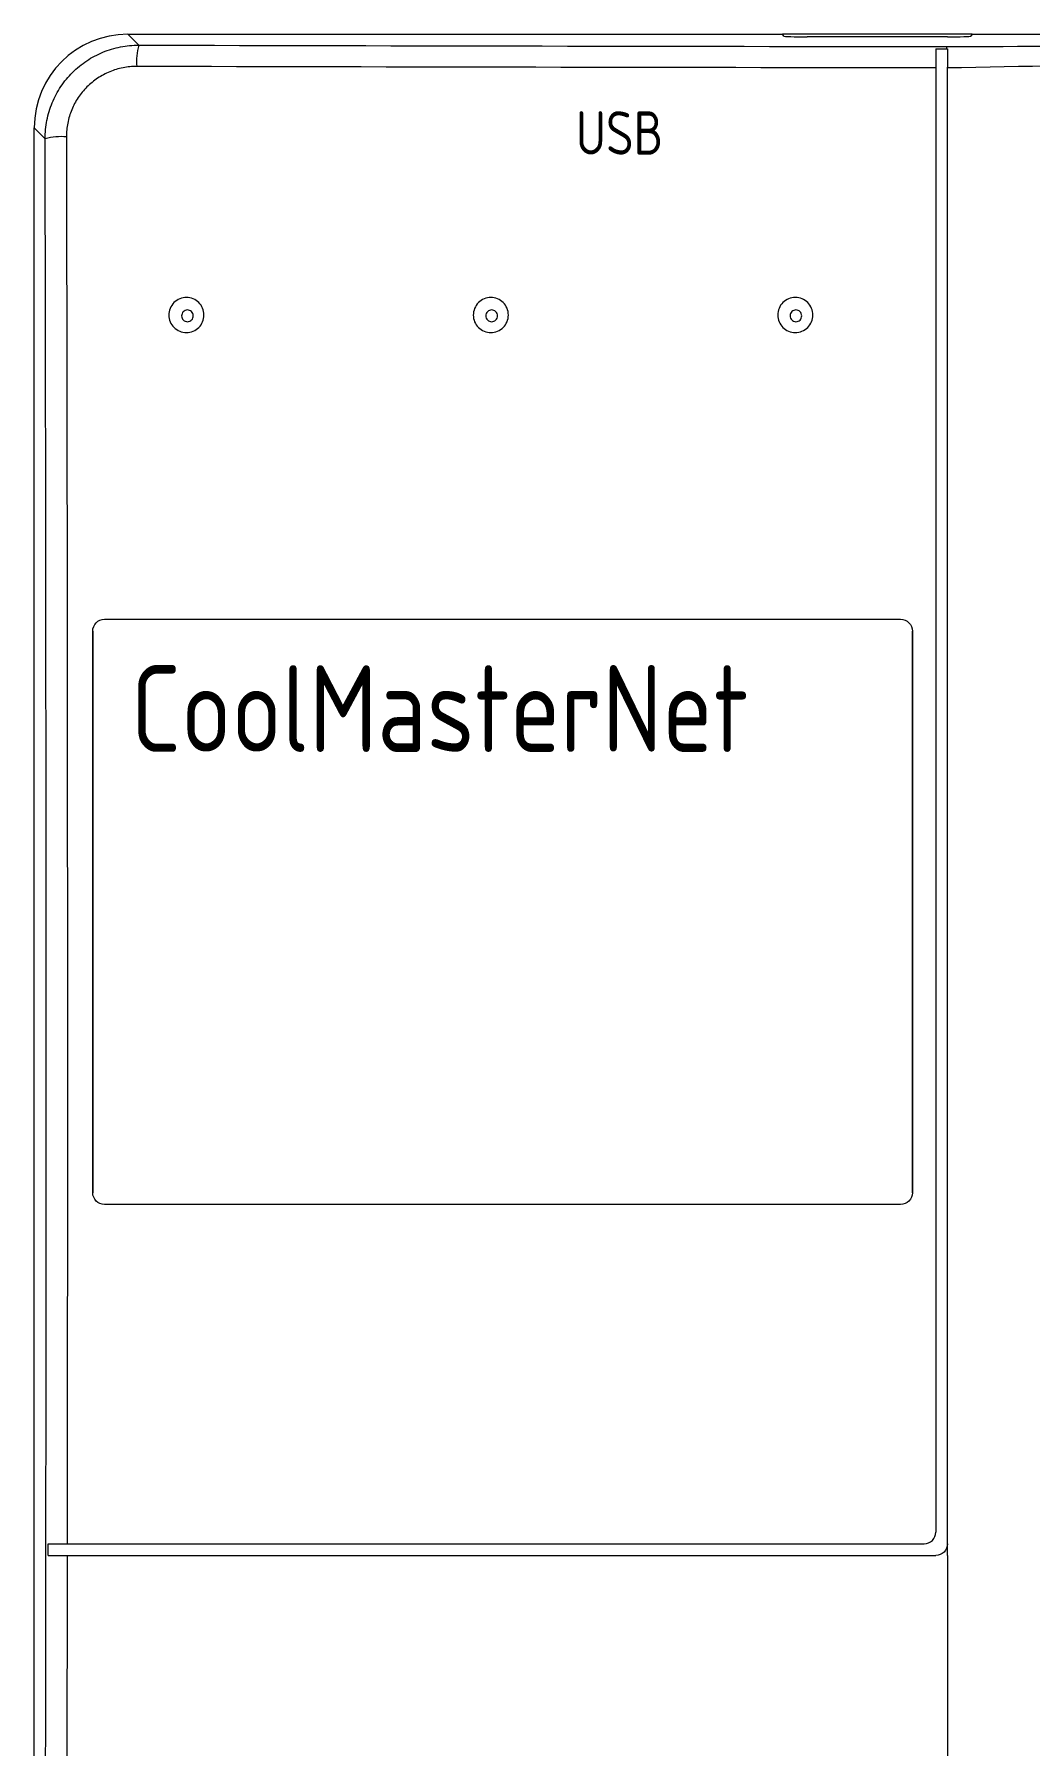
# Model space of a CAD drawing. Header units: millimetres. Extents: x -559267 to 14075, y 0 to 209897.
# Drawn here: x 1954.06 to 1981.51, y 154.78 to 202 of the extents above; entities that cross this region are included whole.
import ezdxf

# ---------------------------------------------------------------- set-up
doc = ezdxf.new("R2010")
doc.units = ezdxf.units.MM
doc.set_wipeout_variables(frame=1)
doc.layers.add('Модули', color=7, linetype='Continuous')
doc.styles.add('Unecom', font='GOST2304A_0.ttf', dxfattribs={"height": 2.5})

# ---------------------------------------------------------------- blocks, each defined once
blk = doc.blocks.new('*U87')
at = {"color": 0, "lineweight": 0}
blk.add_wipeout([(0, 60.748), (210.596, 60.432), (210.596, -60.748), (0, -60.748)], dxfattribs=at)
at = {"layer": 'Модули', "lineweight": 18, "ltscale": 0.1}
for p, q in [((5.398, 60.748), (6.026, 60.12)), ((5.398, 60.748), (43.131, 60.748)), ((43.207, 60.634), (43.131, 60.748)), ((54.066, 60.748), (43.131, 60.748)), ((52.64, 60.6), (44.556, 60.6)), ((54.066, 60.748), (53.99, 60.634)), ((54.066, 60.748), (70.603, 60.748)), ((52.648, 58.804), (52.648, 58.847)), ((52.648, 58.803), (52.648, 58.804)), ((0, -55.35), (0, 55.35)), ((0.628, 54.722), (0, 55.35)), ((4.048, 27), (49.948, 27)), ((49.948, -6.75), (4.048, -6.75)), ((1.897, -26.325), (51.298, -26.325)), ((52.648, -27), (52.648, -26.325)), ((1.896, -27), (51.973, -27))]:
    blk.add_line(p, q, dxfattribs=at)
for centre, radius, start, end in [((9.544, 59.154), 3.647, 164.64756, 184.18347), ((1.588, 50.889), 3.952, 86.17307, 104.06483)]:
    blk.add_arc(centre, radius, start, end, dxfattribs=at)
for centre, major_axis, ratio, start_param, end_param in [((5.402, 55.346), (-3.821, 3.821), 0.999315, 5.49813, 7.068241), ((44.556, 60.635), (1.35, 0), 0.026186, 3.159024, 4.712389), ((52.64, 60.635), (1.35, 0), 0.026186, 4.712388, 6.265732)]:
    blk.add_ellipse(centre, major_axis=major_axis, ratio=ratio, start_param=start_param, end_param=end_param, dxfattribs=at)
for points, knots in [([(0.628, 54.722), (0.627, 55.079), (0.661, 55.431), (0.799, 56.128), (0.903, 56.469), (1.172, 57.119), (1.339, 57.433), (1.734, 58.024), (1.958, 58.296), (2.457, 58.794), (2.735, 59.022), (3.323, 59.413), (3.633, 59.578), (4.287, 59.848), (4.63, 59.951), (5.32, 60.086), (5.67, 60.12), (6.026, 60.12)], [0, 0, 0, 0, 0.125, 0.125, 0.25, 0.25, 0.375, 0.375, 0.5, 0.5, 0.625, 0.625, 0.75, 0.75, 0.875, 0.875, 1, 1, 1, 1]), ([(51.973, 59.909), (51.973, 59.81), (51.973, 59.654), (51.973, 59.269), (51.973, 59.041), (51.973, 58.805)], [0, 0, 0, 0, 0.5, 0.5, 1, 1, 1, 1]), ([(52.585, 60.036), (56.949, 60.052), (61.323, 60.067), (70.086, 60.092), (74.473, 60.102), (87.651, 60.128), (96.468, 60.137), (114.087, 60.137), (122.903, 60.128), (136.082, 60.102), (140.469, 60.092), (149.231, 60.067), (153.606, 60.052), (157.969, 60.036)], [0, 0, 0, 0, 0.125, 0.125, 0.25, 0.25, 0.5, 0.5, 0.75, 0.75, 0.875, 0.875, 1, 1, 1, 1]), ([(52.611, 59.909), (52.607, 59.948), (52.602, 59.978), (52.594, 60.021), (52.589, 60.033), (52.585, 60.036)], [0, 0, 0, 0, 0.5, 0.5, 1, 1, 1, 1]), ([(52.648, 59.905), (52.648, 59.808), (52.648, 59.659), (52.648, 59.293), (52.648, 59.075), (52.648, 58.847)], [0, 0, 0, 0, 0.5, 0.5, 1, 1, 1, 1]), ([(157.948, 58.803), (153.589, 58.89), (149.219, 58.968), (140.466, 59.087), (136.083, 59.13), (127.303, 59.192), (122.906, 59.212), (114.103, 59.238), (109.701, 59.244), (96.494, 59.245), (87.683, 59.222), (74.515, 59.129), (70.131, 59.087), (61.377, 58.967), (57.008, 58.889), (52.648, 58.803)], [0, 0, 0, 0, 0.125, 0.125, 0.25, 0.25, 0.375, 0.375, 0.5, 0.5, 0.75, 0.75, 0.875, 0.875, 1, 1, 1, 1]), ([(5.906, 58.888), (5.639, 58.889), (5.376, 58.863), (4.858, 58.762), (4.6, 58.685), (4.108, 58.482), (3.875, 58.358), (3.433, 58.064), (3.224, 57.893), (2.849, 57.518), (2.681, 57.314), (2.384, 56.869), (2.259, 56.633), (2.057, 56.144), (1.98, 55.888), (1.877, 55.364), (1.851, 55.1), (1.852, 54.832)], [0, 0, 0, 0, 0.125, 0.125, 0.25, 0.25, 0.375, 0.375, 0.5, 0.5, 0.625, 0.625, 0.75, 0.75, 0.875, 0.875, 1, 1, 1, 1]), ([(51.973, 58.805), (51.973, 51.796), (51.973, 44.769), (51.973, 34.2), (51.973, 30.672), (51.973, 25.373), (51.973, 22.721), (51.973, 20.067), (51.973, 18.297), (51.973, 17.409), (51.973, 2.404), (51.973, -11.655), (51.973, -25.65)], [0, 0, 0, 0, 0.25, 0.25, 0.375, 0.375, 0.4375, 0.46875, 0.46875, 0.5, 0.5, 1, 1, 1, 1]), ([(52.648, -26.325), (52.648, -25.319), (52.648, -23.308), (52.648, -20.29), (52.648, -17.272), (52.648, -14.254), (52.648, -11.235), (52.648, -8.217), (52.648, -5.199), (52.648, -2.18), (52.648, 0.839), (52.648, 3.857), (52.648, 6.876), (52.648, 9.895), (52.648, 12.915), (52.648, 18.505), (52.648, 26.665), (52.648, 35.857), (52.648, 43.512), (52.648, 49.125), (52.648, 54.222), (52.648, 57.278), (52.648, 58.803)], [0, 0, 0, 0, 0.035439, 0.070874, 0.106306, 0.141735, 0.177162, 0.212588, 0.248014, 0.283439, 0.318866, 0.354294, 0.389725, 0.425159, 0.460596, 0.496039, 0.622015, 0.748023, 0.820039, 0.891995, 0.946133, 1, 1, 1, 1]), ([(1.852, 54.832), (1.866, 48.084), (1.878, 41.326), (1.896, 27.806), (1.903, 21.043), (1.91, 7.51), (1.911, 0.739), (1.908, -12.8), (1.904, -19.564), (1.897, -26.325)], [0, 0, 0, 0, 0.25, 0.25, 0.5, 0.5, 0.75, 0.75, 1, 1, 1, 1]), ([(9.49, 43.835), (9.677, 44.022), (9.786, 44.288), (9.785, 44.684), (9.759, 44.817), (9.657, 45.062), (9.583, 45.173), (9.394, 45.361), (9.283, 45.435), (9.038, 45.536), (8.906, 45.562), (8.51, 45.563), (8.246, 45.455), (8.056, 45.265)], [0.5, 0.5, 0.5, 0.5, 0.625, 0.625, 0.6875, 0.6875, 0.75, 0.75, 0.8125, 0.8125, 0.875, 0.875, 1, 1, 1, 1]), ([(27.04, 43.835), (27.227, 44.022), (27.336, 44.287), (27.336, 44.684), (27.309, 44.816), (27.207, 45.061), (27.133, 45.172), (26.945, 45.36), (26.833, 45.435), (26.588, 45.536), (26.456, 45.562), (26.06, 45.563), (25.796, 45.455), (25.606, 45.265)], [0.5, 0.5, 0.5, 0.5, 0.625, 0.625, 0.6875, 0.6875, 0.75, 0.75, 0.8125, 0.8125, 0.875, 0.875, 1, 1, 1, 1]), ([(44.589, 43.834), (44.776, 44.021), (44.886, 44.286), (44.886, 44.682), (44.86, 44.814), (44.758, 45.059), (44.684, 45.171), (44.496, 45.359), (44.385, 45.434), (44.14, 45.536), (44.007, 45.562), (43.611, 45.563), (43.347, 45.455), (43.157, 45.266)], [0.5, 0.5, 0.5, 0.5, 0.625, 0.625, 0.6875, 0.6875, 0.75, 0.75, 0.8125, 0.8125, 0.875, 0.875, 1, 1, 1, 1]), ([(8.056, 45.265), (7.962, 45.17), (7.887, 45.058), (7.786, 44.812), (7.76, 44.679), (7.762, 44.282), (7.872, 44.019), (8.152, 43.74), (8.264, 43.665), (8.508, 43.564), (8.639, 43.538), (8.907, 43.537), (9.038, 43.564), (9.284, 43.666), (9.396, 43.741), (9.49, 43.835)], [0, 0, 0, 0, 0.0625, 0.0625, 0.125, 0.125, 0.25, 0.25, 0.3125, 0.3125, 0.375, 0.375, 0.4375, 0.4375, 0.5, 0.5, 0.5, 0.5]), ([(8.591, 44.741), (8.528, 44.677), (8.493, 44.589), (8.496, 44.413), (8.533, 44.326), (8.66, 44.202), (8.747, 44.167), (8.923, 44.169), (9.011, 44.206), (9.073, 44.27)], [0, 0, 0, 0, 0.125, 0.125, 0.25, 0.25, 0.375, 0.375, 0.5, 0.5, 0.5, 0.5]), ([(9.073, 44.27), (9.135, 44.333), (9.17, 44.422), (9.168, 44.598), (9.13, 44.685), (9.005, 44.808), (8.917, 44.843), (8.74, 44.842), (8.653, 44.805), (8.591, 44.741)], [0.5, 0.5, 0.5, 0.5, 0.625, 0.625, 0.75, 0.75, 0.875, 0.875, 1, 1, 1, 1]), ([(25.606, 45.265), (25.512, 45.17), (25.438, 45.058), (25.336, 44.812), (25.31, 44.68), (25.311, 44.283), (25.421, 44.02), (25.701, 43.74), (25.813, 43.665), (26.058, 43.564), (26.189, 43.538), (26.456, 43.537), (26.588, 43.564), (26.834, 43.666), (26.946, 43.741), (27.04, 43.835)], [0, 0, 0, 0, 0.0625, 0.0625, 0.125, 0.125, 0.25, 0.25, 0.3125, 0.3125, 0.375, 0.375, 0.4375, 0.4375, 0.5, 0.5, 0.5, 0.5]), ([(26.132, 44.743), (26.069, 44.68), (26.033, 44.592), (26.034, 44.416), (26.07, 44.329), (26.197, 44.204), (26.284, 44.168), (26.46, 44.169), (26.548, 44.205), (26.61, 44.268)], [0, 0, 0, 0, 0.125, 0.125, 0.25, 0.25, 0.375, 0.375, 0.5, 0.5, 0.5, 0.5]), ([(26.61, 44.268), (26.672, 44.33), (26.709, 44.419), (26.708, 44.595), (26.671, 44.683), (26.547, 44.806), (26.46, 44.843), (26.282, 44.843), (26.195, 44.806), (26.132, 44.743)], [0.5, 0.5, 0.5, 0.5, 0.625, 0.625, 0.75, 0.75, 0.875, 0.875, 1, 1, 1, 1]), ([(43.157, 45.266), (43.063, 45.171), (42.988, 45.059), (42.887, 44.814), (42.861, 44.681), (42.861, 44.285), (42.97, 44.021), (43.25, 43.741), (43.362, 43.666), (43.607, 43.564), (43.738, 43.538), (44.005, 43.537), (44.137, 43.563), (44.383, 43.665), (44.495, 43.74), (44.589, 43.834)], [0, 0, 0, 0, 0.0625, 0.0625, 0.125, 0.125, 0.25, 0.25, 0.3125, 0.3125, 0.375, 0.375, 0.4375, 0.4375, 0.5, 0.5, 0.5, 0.5]), ([(43.674, 44.746), (43.61, 44.683), (43.574, 44.595), (43.573, 44.42), (43.608, 44.332), (43.732, 44.206), (43.82, 44.169), (43.996, 44.168), (44.084, 44.203), (44.147, 44.265)], [0, 0, 0, 0, 0.125, 0.125, 0.25, 0.25, 0.375, 0.375, 0.5, 0.5, 0.5, 0.5]), ([(44.147, 44.265), (44.21, 44.327), (44.247, 44.416), (44.248, 44.592), (44.212, 44.68), (44.089, 44.805), (44.002, 44.842), (43.825, 44.843), (43.737, 44.808), (43.674, 44.746)], [0.5, 0.5, 0.5, 0.5, 0.625, 0.625, 0.75, 0.75, 0.875, 0.875, 1, 1, 1, 1]), ([(3.373, 26.325), (3.373, 26.503), (3.447, 26.678), (3.696, 26.927), (3.87, 27), (4.048, 27)], [0, 0, 0, 0, 0.5, 0.5, 1, 1, 1, 1]), ([(49.948, 27), (50.127, 27), (50.301, 26.927), (50.55, 26.678), (50.623, 26.503), (50.623, 26.325)], [0, 0, 0, 0, 0.5, 0.5, 1, 1, 1, 1]), ([(3.373, -6.075), (3.373, -3.364), (3.373, 0.703), (3.373, 5.449), (3.373, 7.823), (3.373, 8.84), (3.373, 9.518), (3.373, 9.859), (3.373, 15.584), (3.373, 20.961), (3.373, 26.325)], [0, 0, 0, 0, 0.25, 0.375, 0.4375, 0.46875, 0.46875, 0.5, 0.5, 1, 1, 1, 1]), ([(3.373, 26.325), (3.373, 23.625), (3.373, 19.571), (3.373, 15.514), (3.373, 12.808), (3.373, 11.453), (3.373, 4.7), (3.373, -0.693), (3.373, -6.075)], [0, 0, 0, 0, 0.25, 0.375, 0.375, 0.5, 0.5, 1, 1, 1, 1]), ([(50.623, 26.325), (50.623, 20.972), (50.623, 15.61), (50.623, 9.906), (50.623, 9.562), (50.623, 8.881), (50.623, 7.859), (50.623, 5.477), (50.623, 0.715), (50.623, -3.36), (50.623, -6.075)], [0, 0, 0, 0, 0.5, 0.5, 0.53125, 0.53125, 0.5625, 0.625, 0.75, 1, 1, 1, 1]), ([(50.623, -6.075), (50.623, -0.707), (50.623, 4.668), (50.623, 10.722), (50.623, 11.405), (50.623, 12.763), (50.623, 14.801), (50.623, 19.552), (50.623, 23.618), (50.623, 26.325)], [0, 0, 0, 0, 0.5, 0.5, 0.5625, 0.5625, 0.625, 0.75, 1, 1, 1, 1]), ([(4.048, -6.75), (3.87, -6.75), (3.696, -6.677), (3.447, -6.429), (3.373, -6.254), (3.373, -6.075)], [0, 0, 0, 0, 0.5, 0.5, 1, 1, 1, 1]), ([(50.623, -6.075), (50.623, -6.253), (50.55, -6.428), (50.301, -6.677), (50.126, -6.75), (49.948, -6.75)], [0, 0, 0, 0, 0.5, 0.5, 1, 1, 1, 1]), ([(51.298, -26.325), (51.477, -26.325), (51.651, -26.252), (51.9, -26.003), (51.973, -25.828), (51.973, -25.65)], [0, 0, 0, 0, 0.5, 0.5, 1, 1, 1, 1]), ([(0.797, -26.325), (0.895, -26.325), (1.05, -26.325), (1.433, -26.325), (1.661, -26.325), (1.897, -26.325)], [0, 0, 0, 0, 0.5, 0.5, 1, 1, 1, 1]), ([(52.648, -26.325), (52.648, -26.503), (52.575, -26.678), (52.326, -26.927), (52.152, -27), (51.973, -27)], [0, 0, 0, 0, 0.5, 0.5, 1, 1, 1, 1]), ([(0.796, -27), (0.895, -27), (1.05, -27), (1.433, -27), (1.66, -27), (1.896, -27)], [0, 0, 0, 0, 0.5, 0.5, 1, 1, 1, 1]), ([(52.648, -27), (52.648, -27.967), (52.648, -29.9), (52.648, -32.799), (52.648, -35.696), (52.648, -38.592), (52.648, -41.485), (52.648, -44.376), (52.648, -47.266), (52.648, -50.153), (52.648, -53.038), (52.648, -55.921), (52.648, -57.842), (52.648, -58.803)], [0, 0, 0, 0, 0.091095, 0.182153, 0.273173, 0.364157, 0.455103, 0.546012, 0.636884, 0.727719, 0.818516, 0.909277, 1, 1, 1, 1])]:
    blk.add_open_spline(points, degree=3, knots=knots, dxfattribs=at)
for points in [[(6.026, 60.12), (21.523, 60.083), (37.043, 60.055), (52.585, 60.036)], [(51.973, 59.909), (52.186, 59.909), (52.398, 59.909), (52.611, 59.909)], [(52.611, 59.909), (52.623, 59.908), (52.636, 59.906), (52.648, 59.905)], [(51.973, 58.805), (36.597, 58.824), (21.238, 58.852), (5.906, 58.888)], [(0.628, -54.722), (0.667, -36.482), (0.706, 0), (0.667, 36.482), (0.628, 54.722)], [(0.796, -27), (0.796, -26.775), (0.797, -26.55), (0.797, -26.325)], [(1.896, -27), (1.886, -36.286), (1.872, -45.563), (1.852, -54.832)]]:
    blk.add_open_spline(points, degree=3, dxfattribs=at)
at = {"layer": 'Модули', "style": 'Unecom'}
for s, height, p in [('USB', 2.5, (31.223, 53.804)), ('CoolMasterNet', 5, (5.568, 19.35))]:
    blk.add_text(s, height=height, dxfattribs=at).set_placement(p)

msp = doc.modelspace()

# ---------------------------------------------------------------- block references
at = {"layer": 'Модули', "xscale": 0.4783635632011176, "yscale": 0.4783635632011176, "zscale": 0.4783635632011176}
msp.add_blockref('*U87', (1954.061, 172.941), dxfattribs=at)

doc.saveas('drawing.dxf')
